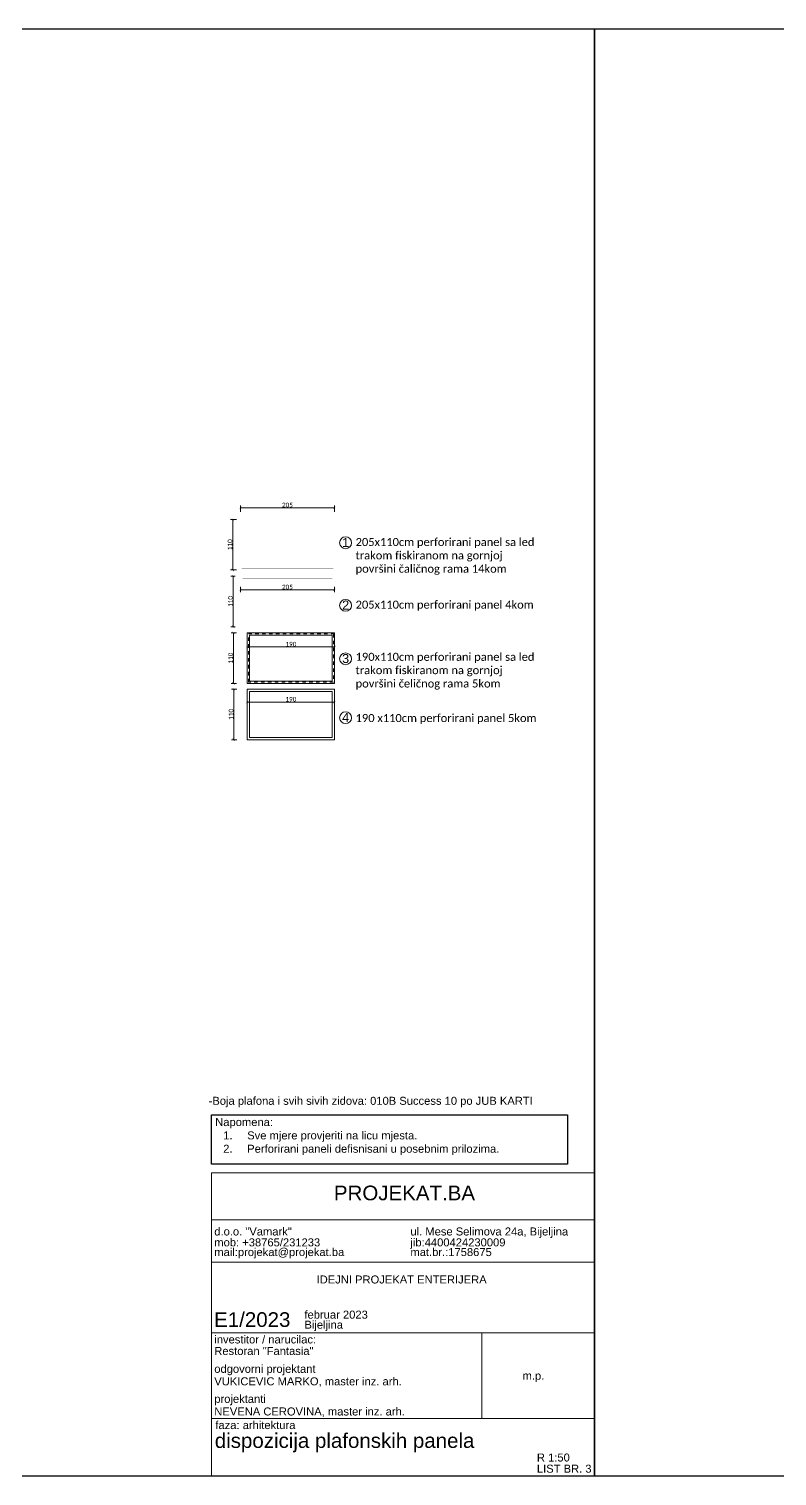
# Model space of a CAD drawing. Header units: centimetres. Extents: x -26724 to 60145, y -23645 to 6771.
# Drawn here: x -9304 to -7675, y 81 to 3231 of the extents above; entities that cross this region are included whole.
import ezdxf

# ---------------------------------------------------------------- set-up
doc = ezdxf.new("R2010")
doc.units = ezdxf.units.CM
doc.linetypes.add('DALEKOVOD_VN', pattern=[5, 2.5, -2.5])
for name, color, linetype, lineweight in [('2.IZGLED', 7, 'Continuous', 13), ('4.KOTE', 88, 'Continuous', 15), ('kote', 7, 'Continuous', 20)]:
    doc.layers.add(name, color=color, linetype=linetype, lineweight=lineweight)
doc.layers.add('IZGLED 2', color=253, linetype='Continuous', lineweight=9, true_color=0x828282)
doc.layers.add('pozicije', color=7, linetype='Continuous')
doc.layers.add('tekst', color=7, linetype='Continuous')
doc.styles.add('0.15', font='arial.ttf', dxfattribs={"height": 0.15})
doc.styles.get("Standard").update_dxf_attribs({"font": 'calibri.ttf'})
doc.dimstyles.new('ja 1 50', dxfattribs={"dimtxt": 10, "dimasz": 5, "dimexe": 5, "dimexo": 5, "dimgap": 1, "dimtad": 1, "dimdec": 0, "dimtxsty": 'Standard', "dimblk": 'ARCHTICK', "dimcen": 2.5, "dimclrd": 256, "dimclrt": 7, "dimadec": 0, "dimazin": 0, "dimtfac": 1, "dimtdec": 0, "dimtix": 1, "dimtmove": 1, "dimatfit": 3, "dimldrblk": 'ARCHTICK', "dimfxl": 10, "dimfxlon": 1, "dimlwd": 0, "dimlwe": 9, "dimarcsym": 0})

# ---------------------------------------------------------------- blocks, each defined once
blk = doc.blocks.new('_ArchTick')
at = {"color": 0, "linetype": 'ByBlock', "const_width": 0.15}
blk.add_lwpolyline([(-0.5, -0.5), (0.5, 0.5)], dxfattribs=at)
blk = doc.blocks.new('*D1820')
at = {"layer": '4.KOTE', "color": 0, "lineweight": 9, "transparency": 16777216}
for p, q in [((-12416.3, 713.9), (-12431.3, 713.9)), ((-12416.3, 573.9), (-12431.3, 573.9))]:
    blk.add_line(p, q, dxfattribs=at)
at = {"layer": '4.KOTE', "lineweight": 0, "transparency": 16777216}
blk.add_line((-12426.3, 713.9), (-12426.3, 573.9), dxfattribs=at)
at = {"layer": 'Defpoints', "color": 0, "transparency": 16777216}
for p in [(-12402.6, 713.9), (-12426.3, 573.9), (0, 573.9, 13.5)]:
    blk.add_point(p, dxfattribs=at)
at = {"layer": '4.KOTE', "lineweight": 0, "transparency": 16777216, "xscale": 5, "yscale": 5, "zscale": 5}
for p, rotation in [((-12426.3, 713.9), 90), ((-12426.3, 573.9), 270)]:
    blk.add_blockref('_ArchTick', p, dxfattribs=dict(at, rotation=rotation))
at = {"layer": '4.KOTE', "color": 7, "transparency": 16777216, "insert": (-12432.4, 643.9), "char_height": 10, "attachment_point": 5, "rotation": 90}
blk.add_mtext('140', dxfattribs=at)
blk = doc.blocks.new('*D1847')
at = {"layer": '4.KOTE', "color": 0, "lineweight": 9, "transparency": 16777216}
for p, q in [((-8843.4, 2179.5), (-8843.4, 2193.2)), ((-8638.4, 2179.5), (-8638.4, 2193.2))]:
    blk.add_line(p, q, dxfattribs=at)
at = {"layer": '4.KOTE', "lineweight": 0, "transparency": 16777216}
blk.add_line((-8843.4, 2188.2), (-8638.4, 2188.2), dxfattribs=at)
at = {"layer": 'Defpoints', "color": 0, "transparency": 16777216}
for p in [(-8638.4, 2188.2), (-8843.4, 2163, 13.5), (-8638.4, 2163, 13.5)]:
    blk.add_point(p, dxfattribs=at)
at = {"layer": '4.KOTE', "lineweight": 0, "transparency": 16777216, "xscale": 5, "yscale": 5, "zscale": 5, "rotation": 180}
blk.add_blockref('_ArchTick', (-8843.4, 2188.2), dxfattribs=at)
at = {"layer": '4.KOTE', "lineweight": 0, "transparency": 16777216, "xscale": 5, "yscale": 5, "zscale": 5}
blk.add_blockref('_ArchTick', (-8638.4, 2188.2), dxfattribs=at)
at = {"layer": '4.KOTE', "color": 7, "transparency": 16777216, "insert": (-8740.9, 2194.4), "char_height": 10, "attachment_point": 5}
blk.add_mtext('205', dxfattribs=at)
blk = doc.blocks.new('*D1848')
at = {"layer": '4.KOTE', "color": 0, "lineweight": 9, "transparency": 16777216}
for p, q in [((-8852.2, 2163), (-8864.9, 2163)), ((-8852.2, 2053), (-8864.9, 2053))]:
    blk.add_line(p, q, dxfattribs=at)
at = {"layer": '4.KOTE', "lineweight": 0, "transparency": 16777216}
blk.add_line((-8859.9, 2163), (-8859.9, 2053), dxfattribs=at)
at = {"layer": 'Defpoints', "color": 0, "transparency": 16777216}
for p in [(-8843.4, 2163, 13.5), (-8859.9, 2053), (-8843.4, 2053, 13.5)]:
    blk.add_point(p, dxfattribs=at)
at = {"layer": '4.KOTE', "lineweight": 0, "transparency": 16777216, "xscale": 5, "yscale": 5, "zscale": 5}
for p, rotation in [((-8859.9, 2163), 90), ((-8859.9, 2053), 270)]:
    blk.add_blockref('_ArchTick', p, dxfattribs=dict(at, rotation=rotation))
at = {"layer": '4.KOTE', "color": 7, "transparency": 16777216, "insert": (-8866, 2108), "char_height": 10, "attachment_point": 5, "rotation": 90}
blk.add_mtext('110', dxfattribs=at)
blk = doc.blocks.new('*D1849')
at = {"layer": '4.KOTE', "color": 0, "lineweight": 9, "transparency": 16777216}
for p, q in [((-8854.8, 2039.5), (-8863.9, 2039.5)), ((-8854.8, 1929.5), (-8863.9, 1929.5))]:
    blk.add_line(p, q, dxfattribs=at)
at = {"layer": '4.KOTE', "lineweight": 0, "transparency": 16777216}
blk.add_line((-8858.9, 2039.5), (-8858.9, 1929.5), dxfattribs=at)
at = {"layer": 'Defpoints', "color": 0, "transparency": 16777216}
for p in [(-8843.4, 2039.5, 27), (-8858.9, 1929.5), (-8843.4, 1929.5, 27)]:
    blk.add_point(p, dxfattribs=at)
at = {"layer": '4.KOTE', "lineweight": 0, "transparency": 16777216, "xscale": 5, "yscale": 5, "zscale": 5}
for p, rotation in [((-8858.9, 2039.5), 90), ((-8858.9, 1929.5), 270)]:
    blk.add_blockref('_ArchTick', p, dxfattribs=dict(at, rotation=rotation))
at = {"layer": '4.KOTE', "color": 7, "transparency": 16777216, "insert": (-8865, 1984.5), "char_height": 10, "attachment_point": 5, "rotation": 90}
blk.add_mtext('110', dxfattribs=at)
blk = doc.blocks.new('*D1850')
at = {"layer": '4.KOTE', "color": 0, "lineweight": 9, "transparency": 16777216}
for p, q in [((-8843.4, 2016.6), (-8843.4, 2004.7)), ((-8638.4, 2016.6), (-8638.4, 2004.7))]:
    blk.add_line(p, q, dxfattribs=at)
at = {"layer": '4.KOTE', "lineweight": 0, "transparency": 16777216}
blk.add_line((-8843.4, 2009.7), (-8638.4, 2009.7), dxfattribs=at)
at = {"layer": 'Defpoints', "color": 0, "transparency": 16777216}
for p in [(-8843.4, 2039.5, 27), (-8638.4, 2039.5, 27), (-8638.4, 2009.7)]:
    blk.add_point(p, dxfattribs=at)
at = {"layer": '4.KOTE', "lineweight": 0, "transparency": 16777216, "xscale": 5, "yscale": 5, "zscale": 5, "rotation": 180}
blk.add_blockref('_ArchTick', (-8843.4, 2009.7), dxfattribs=at)
at = {"layer": '4.KOTE', "lineweight": 0, "transparency": 16777216, "xscale": 5, "yscale": 5, "zscale": 5}
blk.add_blockref('_ArchTick', (-8638.4, 2009.7), dxfattribs=at)
at = {"layer": '4.KOTE', "color": 7, "transparency": 16777216, "insert": (-8740.9, 2015.9), "char_height": 10, "attachment_point": 5}
blk.add_mtext('205', dxfattribs=at)
blk = doc.blocks.new('*D1851')
at = {"layer": '4.KOTE', "color": 0, "lineweight": 9, "transparency": 16777216}
for p, q in [((-8828.4, 1892.4), (-8828.4, 1880.4)), ((-8638.4, 1892.4), (-8638.4, 1880.4))]:
    blk.add_line(p, q, dxfattribs=at)
at = {"layer": '4.KOTE', "lineweight": 0, "transparency": 16777216}
blk.add_line((-8828.4, 1885.4), (-8638.4, 1885.4), dxfattribs=at)
at = {"layer": 'Defpoints', "color": 0, "transparency": 16777216}
for p in [(-8828.4, 1916.2, 27), (-8638.4, 1916.2, 27), (-8638.4, 1885.4)]:
    blk.add_point(p, dxfattribs=at)
at = {"layer": '4.KOTE', "lineweight": 0, "transparency": 16777216, "xscale": 5, "yscale": 5, "zscale": 5, "rotation": 180}
blk.add_blockref('_ArchTick', (-8828.4, 1885.4), dxfattribs=at)
at = {"layer": '4.KOTE', "lineweight": 0, "transparency": 16777216, "xscale": 5, "yscale": 5, "zscale": 5}
blk.add_blockref('_ArchTick', (-8638.4, 1885.4), dxfattribs=at)
at = {"layer": '4.KOTE', "color": 7, "transparency": 16777216, "insert": (-8733.4, 1891.5), "char_height": 10, "attachment_point": 5}
blk.add_mtext('190', dxfattribs=at)
blk = doc.blocks.new('*D1852')
at = {"layer": '4.KOTE', "color": 0, "lineweight": 9, "transparency": 16777216}
for p, q in [((-8851.6, 1916.2), (-8863.4, 1916.2)), ((-8851.6, 1806.2), (-8863.4, 1806.2))]:
    blk.add_line(p, q, dxfattribs=at)
at = {"layer": '4.KOTE', "lineweight": 0, "transparency": 16777216}
blk.add_line((-8858.4, 1916.2), (-8858.4, 1806.2), dxfattribs=at)
at = {"layer": 'Defpoints', "color": 0, "transparency": 16777216}
for p in [(-8828.4, 1916.2, 27), (-8858.4, 1806.2), (-8828.4, 1806.2, 27)]:
    blk.add_point(p, dxfattribs=at)
at = {"layer": '4.KOTE', "lineweight": 0, "transparency": 16777216, "xscale": 5, "yscale": 5, "zscale": 5}
for p, rotation in [((-8858.4, 1916.2), 90), ((-8858.4, 1806.2), 270)]:
    blk.add_blockref('_ArchTick', p, dxfattribs=dict(at, rotation=rotation))
at = {"layer": '4.KOTE', "color": 7, "transparency": 16777216, "insert": (-8864.6, 1861.2), "char_height": 10, "attachment_point": 5, "rotation": 90}
blk.add_mtext('110', dxfattribs=at)
blk = doc.blocks.new('*D1853')
at = {"layer": '4.KOTE', "color": 0, "lineweight": 9, "transparency": 16777216}
for p, q in [((-8828.4, 1772.1), (-8828.4, 1760.4)), ((-8638.4, 1772.1), (-8638.4, 1760.4))]:
    blk.add_line(p, q, dxfattribs=at)
at = {"layer": '4.KOTE', "lineweight": 0, "transparency": 16777216}
blk.add_line((-8828.4, 1765.4), (-8638.4, 1765.4), dxfattribs=at)
at = {"layer": 'Defpoints', "color": 0, "transparency": 16777216}
for p in [(-8828.4, 1793.6, 27), (-8638.4, 1793.6, 27), (-8638.4, 1765.4)]:
    blk.add_point(p, dxfattribs=at)
at = {"layer": '4.KOTE', "lineweight": 0, "transparency": 16777216, "xscale": 5, "yscale": 5, "zscale": 5, "rotation": 180}
blk.add_blockref('_ArchTick', (-8828.4, 1765.4), dxfattribs=at)
at = {"layer": '4.KOTE', "lineweight": 0, "transparency": 16777216, "xscale": 5, "yscale": 5, "zscale": 5}
blk.add_blockref('_ArchTick', (-8638.4, 1765.4), dxfattribs=at)
at = {"layer": '4.KOTE', "color": 7, "transparency": 16777216, "insert": (-8733.4, 1771.6), "char_height": 10, "attachment_point": 5}
blk.add_mtext('190', dxfattribs=at)
blk = doc.blocks.new('*D1854')
at = {"layer": '4.KOTE', "color": 0, "lineweight": 9, "transparency": 16777216}
for p, q in [((-8850.8, 1793.6), (-8862.6, 1793.6)), ((-8850.8, 1683.6), (-8862.6, 1683.6))]:
    blk.add_line(p, q, dxfattribs=at)
at = {"layer": '4.KOTE', "lineweight": 0, "transparency": 16777216}
blk.add_line((-8857.6, 1793.6), (-8857.6, 1683.6), dxfattribs=at)
at = {"layer": 'Defpoints', "color": 0, "transparency": 16777216}
for p in [(-8828.4, 1793.6, 27), (-8857.6, 1683.6), (-8828.4, 1683.6, 27)]:
    blk.add_point(p, dxfattribs=at)
at = {"layer": '4.KOTE', "lineweight": 0, "transparency": 16777216, "xscale": 5, "yscale": 5, "zscale": 5}
for p, rotation in [((-8857.6, 1793.6), 90), ((-8857.6, 1683.6), 270)]:
    blk.add_blockref('_ArchTick', p, dxfattribs=dict(at, rotation=rotation))
at = {"layer": '4.KOTE', "color": 7, "transparency": 16777216, "insert": (-8863.7, 1738.6), "char_height": 10, "attachment_point": 5, "rotation": 90}
blk.add_mtext('110', dxfattribs=at)
blk = doc.blocks.new('*D2089')
at = {"layer": '4.KOTE', "color": 0, "lineweight": 9, "transparency": 16777216}
for p, q in [((-6.7, 1833.9), (-18.9, 1833.9)), ((-23.9, 1743.9), (-8.9, 1743.9))]:
    blk.add_line(p, q, dxfattribs=at)
at = {"layer": '4.KOTE', "lineweight": 0, "transparency": 16777216}
blk.add_line((-13.9, 1833.9), (-13.9, 1743.9), dxfattribs=at)
at = {"layer": 'Defpoints', "color": 0, "transparency": 16777216}
for p in [(0, 1833.9, 13.5), (-18710.1, 1743.9, 13.5), (-13.9, 1743.9)]:
    blk.add_point(p, dxfattribs=at)
at = {"layer": '4.KOTE', "lineweight": 0, "transparency": 16777216, "xscale": 5, "yscale": 5, "zscale": 5}
for p, rotation in [((-13.9, 1833.9), 90), ((-13.9, 1743.9), 270)]:
    blk.add_blockref('_ArchTick', p, dxfattribs=dict(at, rotation=rotation))
at = {"layer": '4.KOTE', "color": 7, "transparency": 16777216, "insert": (-20, 1788.9), "char_height": 10, "attachment_point": 5, "rotation": 90}
blk.add_mtext('90', dxfattribs=at)
blk = doc.blocks.new('*D2096')
at = {"layer": '4.KOTE', "color": 0, "lineweight": 9, "transparency": 16777216}
for p, q in [((-19851.5, 761.9), (-19866.5, 761.9)), ((-19854.9, 611.9), (-19866.5, 611.9))]:
    blk.add_line(p, q, dxfattribs=at)
at = {"layer": '4.KOTE', "lineweight": 0, "transparency": 16777216}
blk.add_line((-19861.5, 761.9), (-19861.5, 611.9), dxfattribs=at)
at = {"layer": 'Defpoints', "color": 0, "transparency": 16777216}
for p in [(0, 761.9, 13.5), (-19861.5, 611.9), (-19850, 611.9, 13.5)]:
    blk.add_point(p, dxfattribs=at)
at = {"layer": '4.KOTE', "lineweight": 0, "transparency": 16777216, "xscale": 5, "yscale": 5, "zscale": 5}
for p, rotation in [((-19861.5, 761.9), 90), ((-19861.5, 611.9), 270)]:
    blk.add_blockref('_ArchTick', p, dxfattribs=dict(at, rotation=rotation))
at = {"layer": '4.KOTE', "color": 7, "transparency": 16777216, "insert": (-19867.6, 686.9), "char_height": 10, "attachment_point": 5, "rotation": 90}
blk.add_mtext('150', dxfattribs=at)
blk = doc.blocks.new('*D2099')
at = {"layer": '4.KOTE', "color": 0, "lineweight": 9, "transparency": 16777216}
for p, q in [((-19656.4, 931.9), (-19671.4, 931.9)), ((-19666.4, 866.9), (-19671.4, 866.9))]:
    blk.add_line(p, q, dxfattribs=at)
at = {"layer": '4.KOTE', "lineweight": 0, "transparency": 16777216}
blk.add_line((-19666.4, 931.9), (-19666.4, 866.9), dxfattribs=at)
at = {"layer": 'Defpoints', "color": 0, "transparency": 16777216}
for p in [(0, 931.9, 40.5), (-19666.4, 866.9), (-19666.4, 866.9)]:
    blk.add_point(p, dxfattribs=at)
at = {"layer": '4.KOTE', "lineweight": 0, "transparency": 16777216, "xscale": 5, "yscale": 5, "zscale": 5}
for p, rotation in [((-19666.4, 931.9), 90), ((-19666.4, 866.9), 270)]:
    blk.add_blockref('_ArchTick', p, dxfattribs=dict(at, rotation=rotation))
at = {"layer": '4.KOTE', "color": 7, "transparency": 16777216, "insert": (-19672.5, 899.4), "char_height": 10, "attachment_point": 5, "rotation": 90}
blk.add_mtext('65', dxfattribs=at)

msp = doc.modelspace()

# ---------------------------------------------------------------- linework, layer by layer
for points in [[(-8072.6, 80.7), (-12527.6, 80.7), (-12527.6, 3230.7), (-8072.6, 3230.7), (-8072.6, 80.7)], [(-3617.6, 80.7), (-8072.6, 80.7), (-8072.6, 3230.7), (-3617.6, 3230.7), (-3617.6, 80.7)]]:
    msp.add_lwpolyline(points)
at = {"layer": '2.IZGLED', "color": 116, "ltscale": 12, "true_color": 0x136734, "const_width": 0.1, "elevation": 13.5}
msp.add_lwpolyline([(-8843.4, 2163), (-8638.4, 2163), (-8638.4, 2053), (-8843.4, 2053), (-8843.4, 2163)], dxfattribs=at)
at = {"layer": '2.IZGLED', "color": 1, "linetype": 'DALEKOVOD_VN', "ltscale": 3, "const_width": 0.1, "elevation": 13.5}
msp.add_lwpolyline([(-8840.9, 2160.5), (-8640.9, 2160.5), (-8640.9, 2055.5), (-8840.9, 2055.5)], close=True, dxfattribs=at)
at = {"layer": '2.IZGLED', "color": 116, "ltscale": 12, "true_color": 0x136734, "const_width": 0.1, "elevation": 13.5}
msp.add_lwpolyline([(-8838.4, 2158), (-8643.4, 2158), (-8643.4, 2058), (-8838.4, 2058)], close=True, dxfattribs=at)
at = {"layer": '2.IZGLED', "color": 241, "ltscale": 12, "true_color": 0xf7abae, "const_width": 0.1, "elevation": 27}
msp.add_lwpolyline([(-8843.4, 2039.5), (-8638.4, 2039.5), (-8638.4, 1929.5), (-8843.4, 1929.5), (-8843.4, 2039.5)], dxfattribs=at)
msp.add_lwpolyline([(-8838.4, 2034.5), (-8643.4, 2034.5), (-8643.4, 1934.5), (-8838.4, 1934.5)], close=True, dxfattribs=at)
at = {"layer": '2.IZGLED', "color": 116, "ltscale": 12, "true_color": 0x136734, "elevation": 27}
for points in [[(-8638.4, 1916.2), (-8638.4, 1806.2), (-8828.4, 1806.2), (-8828.4, 1916.2)], [(-8643.4, 1911.2), (-8643.4, 1811.2), (-8823.4, 1811.2), (-8823.4, 1911.2)]]:
    msp.add_lwpolyline(points, close=True, dxfattribs=at)
at = {"layer": '2.IZGLED', "color": 1, "linetype": 'DALEKOVOD_VN', "ltscale": 3, "elevation": 27}
msp.add_lwpolyline([(-8640.9, 1913.7), (-8640.9, 1808.7), (-8825.9, 1808.7), (-8825.9, 1913.7)], close=True, dxfattribs=at)
at = {"layer": '2.IZGLED', "color": 241, "ltscale": 12, "true_color": 0xf7abae, "elevation": 27}
for points in [[(-8828.4, 1683.6), (-8828.4, 1793.6), (-8638.4, 1793.6), (-8638.4, 1683.6)], [(-8823.4, 1688.6), (-8823.4, 1788.6), (-8643.4, 1788.6), (-8643.4, 1688.6)]]:
    msp.add_lwpolyline(points, close=True, dxfattribs=at)
at = {"layer": '4.KOTE', "color": 3}
for centre in [(-8614.4, 2112.3), (-8614.4, 1976), (-8614.4, 1859.7), (-8614.4, 1731.4)]:
    msp.add_circle(centre, 12.9, dxfattribs=at)
at = {"layer": 'kote', "color": 0}
for p, q in [((-8906.5, 740.7), (-8072.6, 740.7)), ((-8906.5, 80.7), (-8906.5, 740.7)), ((-8906.5, 638.3), (-8072.6, 638.3)), ((-8906.5, 546.5), (-8072.6, 546.5)), ((-8906.5, 392.4), (-8072.6, 392.4)), ((-8317.8, 392.4), (-8317.8, 205.9)), ((-8072.6, 205.9), (-8906.5, 205.9))]:
    msp.add_line(p, q, dxfattribs=at)
at = {"layer": 'tekst', "lineweight": 25}
msp.add_lwpolyline([(-8906.5, 867.1), (-8131.5, 867.1), (-8131.5, 760), (-8906.5, 760)], close=True, dxfattribs=at)

# ---------------------------------------------------------------- texts
at = {"layer": 'IZGLED 2', "color": 3, "style": '0.15'}
for s, p in [('1', (-8621.8, 2103.1)), ('2', (-8621.8, 1966.8)), ('3', (-8621.8, 1850.5)), ('4', (-8621.8, 1722.2))]:
    msp.add_text(s, height=19.6, dxfattribs=at).set_placement(p)
at = {"layer": 'pozicije', "color": 0, "style": '0.15'}
for s, height, p in [('PROJEKAT.BA', 31.926, (-8639.8, 681)), ('d.o.o. "Vamark"', 17.414, (-8900.2, 604.4)), ('mob: +38765/231233', 17.414, (-8900.2, 580.7)), ('jib:4400424230009', 17.414, (-8473.2, 580.7)), ('ul. Mese Selimova 24a, Bijeljina', 17.414, (-8473.2, 604.4)), ('mail:projekat@projekat.ba', 17.414, (-8900.2, 559.6)), ('mat.br.:1758675', 17.414, (-8473.2, 559.6)), ('IDEJNI PROJEKAT ENTERIJERA', 17.414, (-8677.5, 499.9)), ('februar 2023', 17.414, (-8703.9, 423.4)), ('E1/2023', 31.93, (-8900.6, 405.4)), ('Bijeljina', 17.41, (-8703.9, 401.5)), ('investitor / narucilac:', 17.414, (-8900.2, 369.4)), ('Restoran "Fantasia"', 17.414, (-8900.2, 344.3)), ('odgovorni projektant', 17.414, (-8900.2, 305.4)), ('VUKICEVIC MARKO, master inz. arh.', 17.414, (-8900.2, 278.2)), ('m.p.', 17.41, (-8229, 290.5)), ('projektanti', 17.414, (-8900.2, 240)), ('NEVENA CEROVINA, master inz. arh.', 17.414, (-8900.2, 212.6)), ('faza: arhitektura', 17.414, (-8897.9, 183)), ('dispozicija plafonskih panela', 31.926, (-8899.1, 142)), ('R 1:50', 17.41, (-8197.8, 112.4)), ('LIST BR. 3', 17.41, (-8197.8, 88.1))]:
    msp.add_text(s, height=height, dxfattribs=at).set_placement(p)
at = {"layer": 'pozicije', "color": 0, "char_height": 17.414, "attachment_point": 1, "style": '0.15'}
for s, width, gutter_width, insert in [('{\\fCalibri|b0|i0|c238|p34;205x110cm perforirani panel sa led trakom fiskiranom na gornjoj površini čaličnog rama 14kom}', 398.236, 12.5, (-8592.5, 2122.6)), ('{\\fCalibri|b0|i0|c238|p34;205x110cm perforirani panel 4kom}', 398.236, 12.5, (-8592.5, 1986.3)), ('{\\fCalibri|b0|i0|c238|p34;190x110cm perforirani panel sa led trakom fiskiranom na gornjoj površini čeličnog rama 5kom}', 398.236, 12.5, (-8592.5, 1872.7)), ('{\\fCalibri|b0|i0|c238|p34;190 x110cm perforirani panel 5kom}', 398.236, 12.5, (-8592.5, 1739.4)), ('\\pi-52.24196,l69.65595,t69.65595;{\\fArial|b0|i0|c238|p34;\\P-Boja plafona i svih sivih zidova: 010B Success 10 po JUB KARTI}', 780.576, 750, (-8929.9, 935.3)), ('Napomena: \\P\\pi-52.24196,l69.65595,t69.65595;1.^ISve mjere provjeriti na licu mjesta.{\\fArial|b0|i0|c238|p34;\\P2.^IPerforirani paneli defisnisani u posebnim prilozima.}', 780.576, 750, (-8898.2, 860))]:
    msp.add_mtext_dynamic_manual_height_columns(s, width=width, gutter_width=gutter_width, heights=[0], dxfattribs=dict(at, insert=insert))

# ---------------------------------------------------------------- dimensions: what is measured, and where the dimension line sits
at = {"layer": '4.KOTE'}
for base, p1, p2, picture, middle in [((-8638.4, 2188.2), (-8843.4, 2163, 13.5), (-8638.4, 2163, 13.5), '*D1847', (-8740.9, 2194.4)), ((-8638.4, 2009.7), (-8843.4, 2039.5, 27), (-8638.4, 2039.5, 27), '*D1850', (-8740.9, 2015.9)), ((-8638.4, 1885.4), (-8828.4, 1916.2, 27), (-8638.4, 1916.2, 27), '*D1851', (-8733.4, 1891.5)), ((-8638.4, 1765.4), (-8828.4, 1793.6, 27), (-8638.4, 1793.6, 27), '*D1853', (-8733.4, 1771.6))]:
    dim = msp.add_linear_dim(base=base, p1=p1, p2=p2, dimstyle='ja 1 50', dxfattribs=at)
    dim.commit()
    dim.dimension.update_dxf_attribs({"geometry": picture, "text_midpoint": middle})
for base, p1, p2, picture, middle in [((-8859.9, 2053), (-8843.4, 2163, 13.5), (-8843.4, 2053, 13.5), '*D1848', (-8866, 2108)), ((-8858.9, 1929.5), (-8843.4, 2039.5, 27), (-8843.4, 1929.5, 27), '*D1849', (-8865, 1984.5)), ((-8858.4, 1806.2), (-8828.4, 1916.2, 27), (-8828.4, 1806.2, 27), '*D1852', (-8864.6, 1861.2)), ((-13.9, 1743.9), (0, 1833.9, 13.5), (-18710.1, 1743.9, 13.5), '*D2089', (-20, 1788.9)), ((-8857.6, 1683.6), (-8828.4, 1793.6, 27), (-8828.4, 1683.6, 27), '*D1854', (-8863.7, 1738.6)), ((-19666.4, 866.9), (0, 931.9, 40.5), (-19666.4, 866.9), '*D2099', (-19672.5, 899.4)), ((-19861.5, 611.9), (0, 761.9, 13.5), (-19850, 611.9, 13.5), '*D2096', (-19867.6, 686.9)), ((-12426.3, 573.9), (-12402.6, 713.9), (0, 573.9, 13.5), '*D1820', (-12432.4, 643.9))]:
    dim = msp.add_linear_dim(base=base, p1=p1, p2=p2, angle=90, dimstyle='ja 1 50', dxfattribs=at)
    dim.commit()
    dim.dimension.update_dxf_attribs({"geometry": picture, "text_midpoint": middle})

doc.saveas('drawing.dxf')
